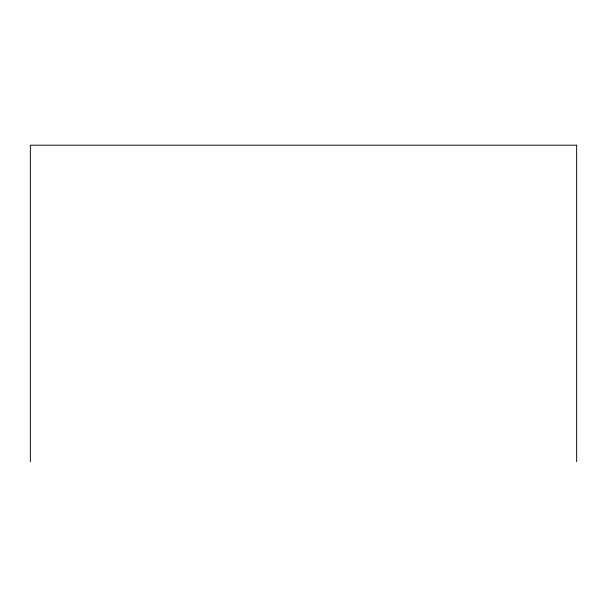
<?xml version="1.0" encoding="UTF-8"?>
<svg xmlns="http://www.w3.org/2000/svg" width="607" height="607" viewBox="0 0 607 607"><rect width="100%" height="100%" fill="white"/><g stroke="black" fill="none" stroke-linecap="round" stroke-linejoin="round"><path stroke-width="0.91" d="M576.65 461.798L576.65 145.202L30.35 145.202L30.35 461.798"/></g></svg>
